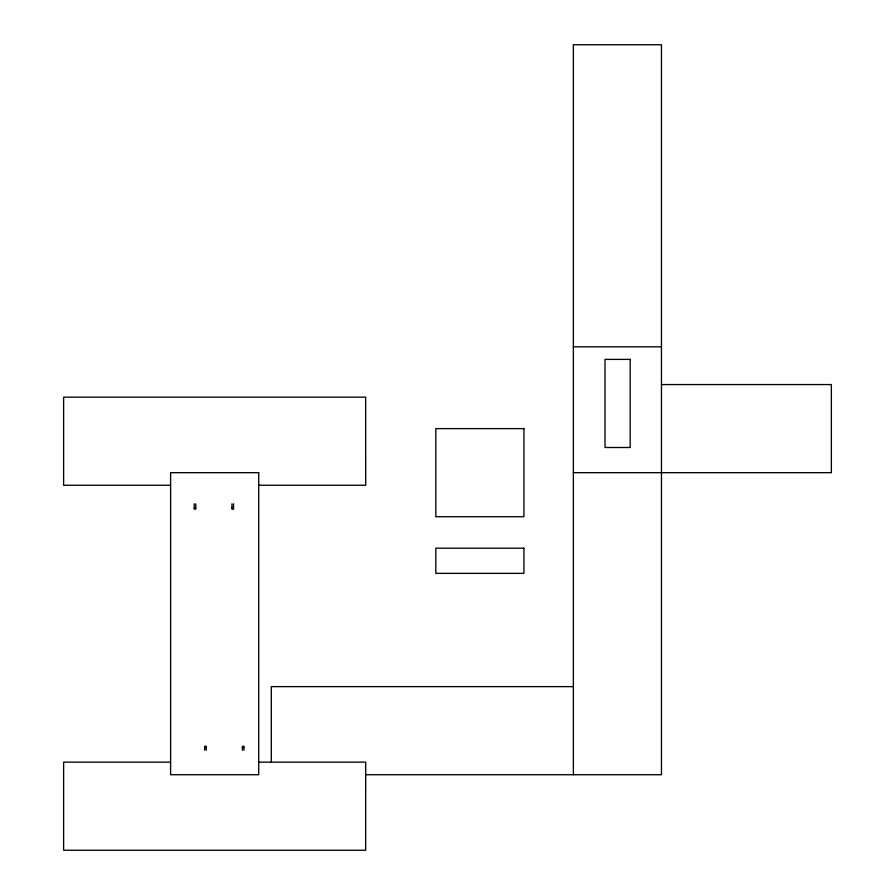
<?xml version="1.0" encoding="UTF-8"?>
<svg xmlns="http://www.w3.org/2000/svg" width="895" height="895" viewBox="0 0 895 895"><rect width="100%" height="100%" fill="white"/><g stroke="black" fill="none" stroke-linecap="round" stroke-linejoin="round"><path stroke-width="1.34" d="M573.359 346.812L661.461 346.812M661.461 384.57L831.365 384.57L831.365 472.672L573.359 472.672M170.609 485.258L63.623 485.258L63.623 397.156L365.686 397.156L365.697 485.258L258.711 485.258M194.204 508.013L195.781 508.013M231.962 508.013L233.539 508.013M573.359 686.633L271.297 686.633L271.297 762.35M204.642 747.414L206.208 747.414M242.4 747.414L243.966 747.414M170.609 762.148L63.623 762.148L63.623 850.25L365.686 850.25L365.697 762.148L258.711 762.148M365.954 774.734L661.461 774.734L661.461 44.75L573.359 44.75L573.359 774.734M243.966 750.2L243.966 746.296L242.4 746.296L242.4 750.2M233.539 503.818L233.539 509.121L231.962 509.121L231.962 503.818M206.208 750.2L206.208 746.296L204.642 746.296L204.642 750.2M195.781 503.818L195.781 509.121L194.204 509.121L194.204 503.818M630.181 359.398L605.009 359.398L605.009 447.5L630.181 447.5L630.181 359.398M523.922 428.615L435.82 428.615L435.82 516.717L523.922 516.717L523.922 428.615M258.711 472.672L170.609 472.672L170.609 774.734L258.711 774.734L258.711 472.672M523.922 548.188L435.82 548.188L435.82 573.359L523.922 573.359L523.922 548.188"/></g></svg>
